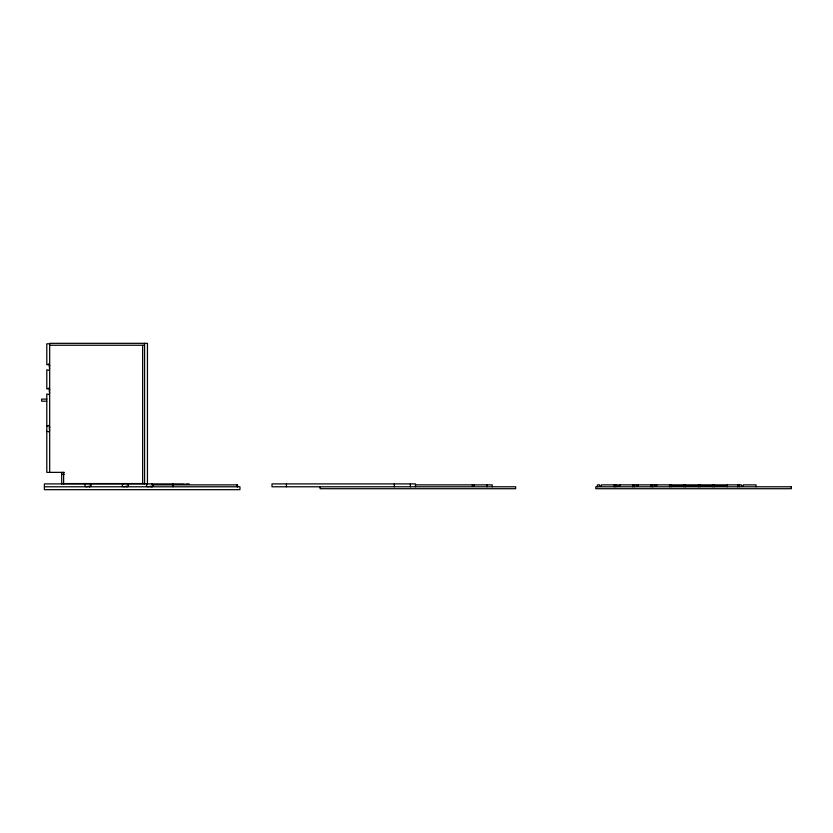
<?xml version="1.0" encoding="UTF-8"?>
<svg xmlns="http://www.w3.org/2000/svg" width="833" height="833" viewBox="0 0 833 833"><rect width="100%" height="100%" fill="white"/><g stroke="black" fill="none" stroke-linecap="round" stroke-linejoin="round"><path stroke-width="1.25" d="M46.794 431.327C48.564 431.213 50.386 434.243 49.199 427.319L49.678 427.319M152.876 485.712L151.304 486.784M90.558 483.9C89.589 484.546 93.098 486.514 89.756 486.305L89.756 486.784M127.897 483.9C126.97 484.546 130.417 486.514 127.095 486.305L127.095 486.784M152.106 483.9L151.762 484.504L152.876 485.295M49.678 343.81L46.794 343.81L46.794 364.646C47.429 365.614 49.407 362.095 49.199 365.448L49.678 365.448M49.678 345.247L144.567 345.247M49.678 365.77L49.199 365.77C50.334 372.08 48.637 370.081 46.794 369.779L46.794 388.855C47.429 389.813 49.407 386.304 49.199 389.646L49.678 389.646M49.678 389.969L49.199 389.969C50.334 396.279 48.637 394.28 46.794 393.978L46.794 472.363L64.266 472.363M46.783 399.111L41.65 399.111L41.65 401.194L46.783 401.194M49.678 426.996L48.606 425.424L46.804 426.298M61.704 474.289L64.266 474.289M63.62 483.577L144.567 483.577M184.322 483.9L44.388 483.9L44.388 489.669L239.946 489.669L239.946 486.784L44.388 486.784M185.926 483.9L189.133 483.9M415.521 484.868L492.241 484.868L492.241 486.784M671.127 485.826L683.955 485.826M685.559 485.826L698.377 485.826M699.98 485.826L712.809 485.826M714.412 485.826L727.23 485.826M146.972 483.9C146.879 485.691 144.369 487.482 150.981 486.305L150.981 486.784M122.774 483.9C122.67 485.691 120.16 487.482 126.783 486.305L126.783 486.784M85.424 483.9C85.33 485.691 82.811 487.482 89.433 486.305L89.433 486.784M756.083 486.784L756.083 484.868L743.265 484.868L743.265 485.826L741.339 485.826L741.339 484.868L619.034 484.868L619.034 485.826M739.256 484.868L739.256 486.784M737.653 484.868L737.653 486.784M727.23 484.868L727.23 486.784M714.412 484.868L714.412 486.784M712.809 484.868L712.809 486.784M699.98 484.868L699.98 486.784M698.377 484.868L698.377 486.784M685.559 484.868L685.559 486.784M683.955 484.868L683.955 486.784M671.127 484.868L671.127 486.784M669.524 484.868L669.524 486.784M656.706 484.868L656.706 485.826L654.78 485.826L654.78 484.868M652.697 484.868L652.697 486.784M651.094 484.868L651.094 486.784M638.276 484.868L638.276 485.826L636.35 485.826L636.35 484.868M634.267 484.868L634.267 486.784M632.663 484.868L632.663 486.784M619.835 484.868L619.835 485.826L617.909 485.826L617.909 484.868L601.405 484.868L601.405 485.826L599.479 485.826L599.479 484.868L597.396 484.868L597.396 486.784M615.826 484.868L615.826 486.784M614.223 484.868L614.223 486.784M487.118 484.868L487.118 486.784M474.289 484.868L474.289 485.826L472.373 485.826L472.373 484.868M415.469 486.784L415.469 483.9L272.006 483.9L272.006 486.784L515.648 486.784L515.648 488.711L320.091 488.711L320.091 486.784M410.377 483.9L410.377 486.784M394.342 483.9L394.342 486.784M286.427 483.9L286.427 486.784M237.54 486.784L237.54 484.868L152.606 484.868L152.606 486.784M237.072 484.868L237.072 486.784M172.941 483.9L172.941 486.784M147.451 484.202L147.451 343.331L49.678 343.331L49.678 472.363M144.567 343.331L144.567 484.202M142.651 345.247L142.651 483.577M63.62 472.363L63.62 484.285M61.704 472.363L61.704 484.379M791.35 486.784L595.793 486.784L595.793 488.711L791.35 488.711L791.35 486.784"/></g></svg>
